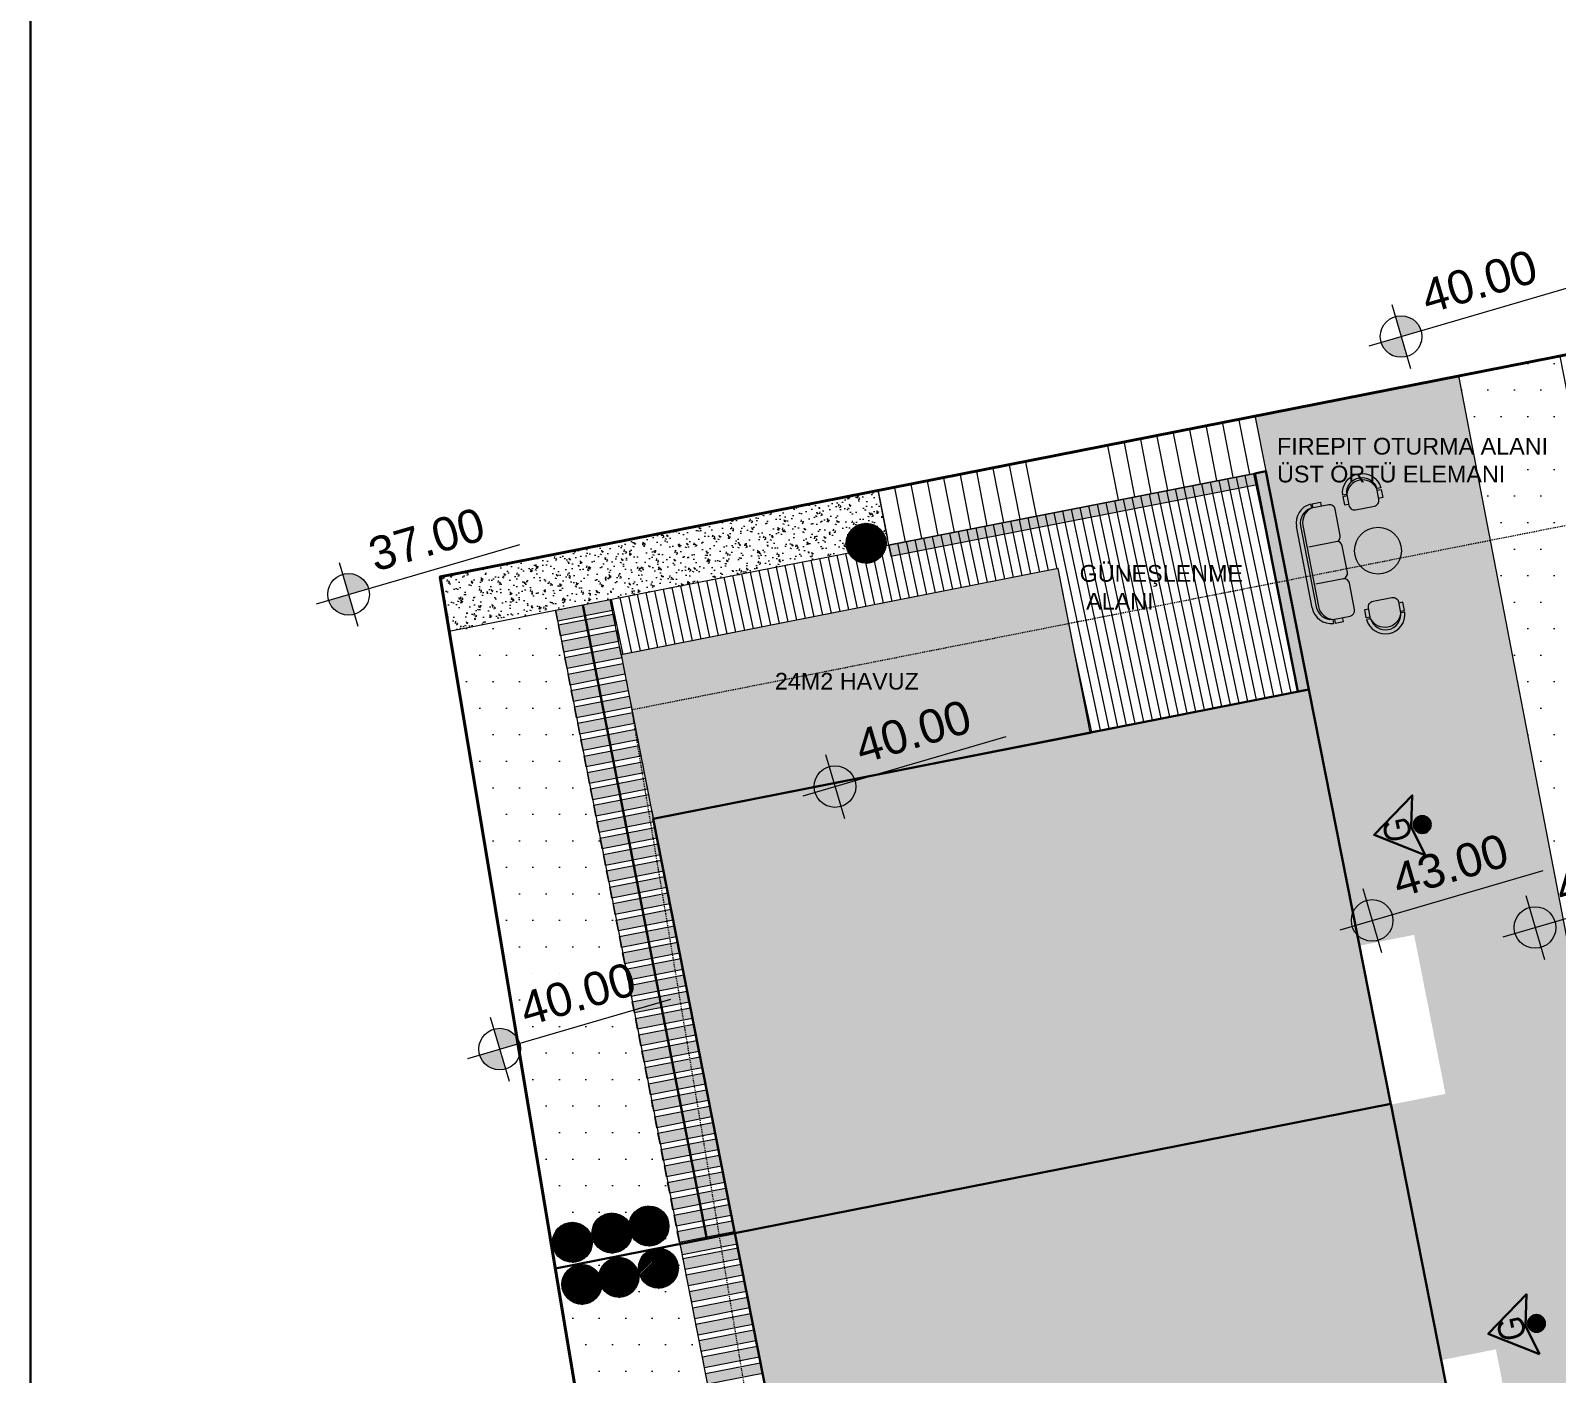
# Model space of a CAD drawing. Header units: millimetres. Extents: x 694231 to 734331, y 4486031 to 4541543.
# Drawn here: x 695975 to 698714, y 4497518 to 4499929 of the extents above; entities that cross this region are included whole.
import ezdxf
from ezdxf.enums import TextEntityAlignment as Align

# ---------------------------------------------------------------- set-up
doc = ezdxf.new("R2010")
doc.units = ezdxf.units.MM
doc.linetypes.add('AI-Linetype-22', pattern=[3.2004, 1.6002, -1.6002])
doc.linetypes.add('HIDDEN', pattern=[0.375, 0.25, -0.125])
for name, color, linetype, lineweight in [('_P10_İ_GirişBina', 250, 'Continuous', 15), ('_P2_D_4_Ç', 7, 'Continuous', 20), ('_P3_S_Duvar_Ç', 7, 'Continuous', 30), ('_P6_BT_Yesil_T', 87, 'Continuous', 5), ('A-merdiven betonarme', 41, 'HIDDEN', 9), ('BS_09_AĞAÇ', 3, 'Continuous', 0), ('DERE_TARAMA', 152, 'Continuous', 0), ('VAZİYET PLANI KOT SEMBOL BS(M)', 2, 'Continuous', 18), ('VAZİYET PLANI KOT YAZI BS(M)', 1, 'Continuous', 18)]:
    doc.layers.add(name, color=color, linetype=linetype, lineweight=lineweight)
doc.layers.add('_P2_D_4_T', color=7, linetype='Continuous', lineweight=20, true_color=0xf3e03b)
doc.layers.add('_P2_D_5_T', color=7, linetype='Continuous', lineweight=20, true_color=0x51565c)
doc.layers.add('TEFRIS', color=11, linetype='Continuous')
doc.styles.add('LYO_LJD', font='times.ttf')
doc.styles.add('on02.0mm-Arial', font='arial.ttf', dxfattribs={"height": 2})
doc.styles.get("Standard").update_dxf_attribs({"font": 'arial.ttf'})
pattern_1 = [(0, (337.395, -3231.294), (23.8125, 47.625), [0, -47.625])]

# ---------------------------------------------------------------- blocks, each defined once
blk = doc.blocks.new('G_BINA')
at = {"layer": '_P10_İ_GirişBina'}
h = blk.add_hatch(color=31, dxfattribs=at)
h.dxf.hatch_style = 1
h.paths.add_polyline_path([(-0.393, -0.098), (0, 0.488), (0.393, -0.098), (0, 0)])
h = blk.add_hatch(color=31, dxfattribs=at)
h.dxf.hatch_style = 1
edge = h.paths.add_edge_path()
edge.add_arc((0, -0.144), 0.109, 0, 360)
at = {"layer": '_P10_İ_GirişBina', "lineweight": 30}
blk.add_lwpolyline([(-0.393, -0.098), (0, 0.488), (0.393, -0.098), (0, 0)], close=True, dxfattribs=at)
blk.add_circle((0, -0.144), 0.109, dxfattribs=at)
at = {"layer": '_P10_İ_GirişBina', "insert": (0.003, 0.355), "char_height": 0.34, "width": 1.584, "attachment_point": 2, "style": 'LYO_LJD'}
blk.add_mtext('{\\fArial Narrow|b0|i0|c162|p34;G}', dxfattribs=at)
blk = doc.blocks.new('*U2')
at = {"layer": 'VAZİYET PLANI KOT SEMBOL BS(M)', "extrusion": (-3.94233e-09, -3.15733e-08, 1)}
h = blk.add_hatch(color=5, dxfattribs=at)
h.dxf.hatch_style = 1
h.paths.add_polyline_path([(0, 7.75), (0, 0), (7.75, 0, 0.414214)])
h.paths.add_polyline_path([(0, 0), (-7.75, 0, 0.414214), (0, -7.75)])
at = {"layer": 'VAZİYET PLANI KOT SEMBOL BS(M)', "color": 5, "extrusion": (-3.94233e-09, -3.15733e-08, 1)}
blk.add_line((12.41, 0, 0), (66.39, 0, 0), dxfattribs=at)
for points in [[(0, 12.4), (0, -12.4)], [(-12.4, 0), (12.4, 0)]]:
    blk.add_lwpolyline(points, dxfattribs=at)
blk.add_circle((0, 0), 7.75, dxfattribs=at)
at = {"layer": 'VAZİYET PLANI KOT YAZI BS(M)', "extrusion": (-3.94233e-09, -3.15733e-08, 1), "style": 'on02.0mm-Arial'}
for tag, p in [('BDK', (11.82, 1.55)), ('TZK', (11.82, -18.37))]:
    blk.add_attdef(tag, text='', height=12.5, dxfattribs=at).set_placement(p, align=Align.BOTTOM_LEFT)
blk = doc.blocks.new('QuercusRubra')
at = {"layer": 'BS_09_AĞAÇ', "ltscale": 0.1, "true_color": 0x64815a}
h = blk.add_hatch(dxfattribs=at)
h.set_pattern_fill('ANSI31', color=77, scale=0.030992, angle=322.6119)
h.set_pattern_definition([(7.611940797, (-1785412.38719, -1842232.42255), (-0.013034216255, 0.0975318525524), [])])
edge = h.paths.add_edge_path()
edge.add_arc((0, 0), 2, 322.6119, 682.6119)
at = {"layer": 'BS_09_AĞAÇ', "color": 116}
for points in [[(-0.7, 0.78, 0.05, 0, 0), (-1.04, 1.05, 0, 0, 0), (-1.09, 1.4, 0, 0, 0), (-1.21, 1.61, 0, 0, 0)], [(0.62, 0.91, 0.05, 0, 0), (1, 0.97, 0, 0, 0), (0.98, 1.11, 0, 0, 0), (1.44, 1.39, 0, 0, 0)], [(1.03, 0.31, 0.05, 0, 0), (1.65, 0.17, 0, 0, 0), (1.98, 0.37, 0, 0, 0)], [(0.26, -0.87, 0.0834, 0.05, 0), (-0.24, -1.37, 0.05, 0, 0), (-1.19, -1.22, 0, 0, 0), (-1.88, -0.76, 0, 0, 0)], [(-1.18, -0.34, 0.05, 0.05, 0), (-1.27, -0.68, 0.05, 0, 0), (-1.28, -0.93, 0, 0, 0), (-1.72, -1.03, 0, 0, 0)], [(-0.23, -1.37, 0.05, 0, 0), (-0.12, -1.74, 0, 0, 0), (-0.24, -1.96, 0, 0, 0)], [(0.35, -1.25, 0.05, 0, 0), (0.37, -1.98, 0, 0, 0)]]:
    blk.add_lwpolyline(points, format="xyseb", dxfattribs=at)
for points in [[(-1.08, 1.41), (-1.12, 1.65)], [(-0.67, 1.42), (-0.62, 1.92)], [(0.13, 1.79), (0.3, 1.94)], [(0.41, 1.4), (0.68, 1.89)], [(0.57, 1.69), (0.51, 1.94)], [(0.52, 1.61), (0.95, 1.76)], [(0.98, 1.12), (1.17, 1.65)], [(1.07, 1.4), (1.07, 1.71)], [(-1.49, 1.01), (-1.78, 0.91)], [(-1.5, 1.01), (-1.69, 1.06)], [(-1.43, 1.19), (-1.66, 1.11)], [(-1.05, 1.03), (-1.57, 1.25)], [(-1.22, 1.09), (-1.49, 1.01)], [(-1.32, 1.15), (-1.43, 1.41)], [(-1.37, 1.3), (-1.34, 1.51)], [(1.09, 1.4), (1.36, 1.48)], [(1.2, 1.22), (1.75, 1)], [(1.45, 1.11), (1.55, 1.28)], [(1.55, 0.55), (1.94, 0.49)], [(1.65, 0.17), (2, -0.14)], [(1.74, 0.52), (1.89, 0.7)], [(1.82, 0.24), (2, 0.15)], [(1.85, 0.02), (2.01, 0.08)], [(-1.81, -0.07), (-2, -0.17)], [(-1.56, -0.25), (-1.98, -0.34)], [(-1.57, -0.96), (-1.61, -0.62), (-1.96, -0.48)], [(-1.78, -0.56), (-1.91, -0.62)], [(-1.72, -0.87), (-1.8, -0.88)], [(-1.46, -1.05), (-1.67, -1.14)], [(-1.28, -0.93), (-1.44, -1.17), (-1.56, -1.22)], [(-1.23, -1.34), (-1.5, -1.35)], [(-1.18, -1.22), (-1.31, -1.52)], [(-1.28, -0.96), (-1.08, -1.4), (-1.11, -1.68)], [(-1.25, -1.42), (-1.18, -1.65)], [(-0.23, -1.37), (-0.5, -1.61), (-1.03, -1.72)], [(0.68, -1.34), (1.06, -1.72)], [(0.84, -1.5), (0.81, -1.85)], [(0.99, -1.38), (1.27, -1.58)], [(1.32, -1.29), (1.42, -1.4)], [(-0.78, -1.67), (-0.76, -1.84)], [(-0.48, -1.78), (-0.61, -1.89)], [(-0.5, -1.61), (-0.47, -1.96)], [(-0.17, -1.63), (-0.35, -1.95)], [(-0.24, -1.77), (-0.1, -1.98)], [(-0.1, -1.73), (0.07, -1.97)], [(0.36, -1.7), (0.23, -2)], [(0.37, -1.58), (0.61, -1.91)]]:
    blk.add_lwpolyline(points, dxfattribs=at)
at = {"layer": 'BS_09_AĞAÇ', "color": 36}
for points in [[(0, 0, 0.167, 0.0834, 0), (-0.67, 0.05, 0.0834, 0.05, 0), (-0.55, 0.47, 0.05, 0.0334, 0), (-0.7, 0.78, 0.0334, 0.0334, 0), (-0.67, 1.03, 0.05, 0, 0), (-0.67, 1.4, 0, 0, 0), (-0.93, 1.77, 0, 0, 0)], [(0, 0, 0.167, 0.0834, 0), (0.26, 0.29, 0.0834, 0.0834, 0), (0.35, 0.54, 0.0834, 0.05, 0), (0.61, 0.9, 0.05, 0, 0), (0.4, 1.4, 0, 0, 0), (0.13, 1.8, 0, 0, 0), (0.1, 1.96, 0, 0, 0)], [(-0.67, 0.05, 0.0834, 0.05, 0), (-1.18, -0.35, 0.05, 0, 0), (-1.41, -0.34, 0, 0, 0), (-1.75, -0.11, 0, 0, 0), (-1.98, 0.14, 0, 0, 0)], [(0, 0, 0.167, 0.0834, 0), (0.31, -0.48, 0.0834, 0.0834, 0), (0.26, -0.85, 0.0834, 0.05, 0), (0.36, -1.25, 0.05, 0, 0), (0.99, -1.39, 0, 0, 0), (1.65, -1.19, 0, 0, 0)], [(0.28, 0.29, 0.0834, 0.05, 0), (1.02, 0.32, 0.05, 0, 0), (1.55, 0.55, 0, 0, 0), (1.79, 0.81, 0, 0, 0)]]:
    blk.add_lwpolyline(points, format="xyseb", dxfattribs=at)
at = {"layer": 'BS_09_AĞAÇ'}
blk.add_circle((0, 0), 2, dxfattribs=at)
blk = doc.blocks.new('bina')
at = {"lineweight": 80, "true_color": 0x904637}
h = blk.add_hatch(color=17, dxfattribs=at)
h.dxf.hatch_style = 1
h.paths.add_polyline_path([(699880.7, 4501698.9), (699733.7, 4502444.4), (698556.4, 4502212.3), (698703.1, 4501468), (699880.5, 4501700.1)])
h.paths.add_polyline_path([(699824.4, 4501984.4), (699880.4, 4501700.2), (699880.4, 4501700.2)], flags=17)
at = {"color": 7, "lineweight": 30}
blk.add_lwpolyline([(699880.7, 4501698.9), (699733.7, 4502444.4), (698556.4, 4502212.3), (698703.1, 4501468), (699880.5, 4501700.1)], close=True, dxfattribs=at)
blk = doc.blocks.new('rerere')
at = {"layer": 'TEFRIS', "color": 251, "lineweight": 9}
for p, q in [((698046.4, 4502060.9), (698039.1, 4502059.5)), ((698107.6, 4502072.7), (698100.2, 4502071.2))]:
    blk.add_line(p, q, dxfattribs=at)
for points in [[(698045.9, 4502063.8), (698038.5, 4502062.4), (698035.7, 4502077.1), (698043, 4502078.6)], [(698099.7, 4502074.2), (698107.1, 4502075.6), (698104.2, 4502090.3), (698096.8, 4502088.9)]]:
    blk.add_lwpolyline(points, dxfattribs=at)
for points in [[(698046.4, 4502060.9), (698042.7, 4502080.5, -0.414214), (698050.6, 4502092.2), (698084.7, 4502098.8, -0.414214), (698096.5, 4502090.9), (698100.2, 4502071.2)], [(698100.2, 4502071.2, -0.755929), (698046.4, 4502060.9, -0.755929)]]:
    blk.add_lwpolyline(points, format="xyb", dxfattribs=at)
for radius, start, end in [(35, 194.9894, 6.7973), (27.5, 196.1092, 5.6774)]:
    blk.add_arc((698072.9, 4502068.5), radius, start, end, dxfattribs=at)
blk = doc.blocks.new('ard')
at = {"layer": 'TEFRIS', "color": 251, "lineweight": 9}
for p, q in [((697938.6, 4502266.7), (697940, 4502259.3)), ((697971, 4502265.3), (697940, 4502259.3)), ((697991.8, 4502210.3), (697982.7, 4502257.3)), ((697941.3, 4502080.5), (697913.2, 4502226.2)), ((697920.6, 4502227.7), (697948.7, 4502081.9)), ((697924.8, 4502228.5), (697952.9, 4502082.7)), ((697986.6, 4502199.5), (697935.1, 4502189.6)), ((698004.6, 4502144), (697995.4, 4502191.5)), ((697997.8, 4502132.6), (697948, 4502123)), ((698017.4, 4502077.4), (698008.3, 4502124.5)), ((697978.4, 4502059.7), (698009.4, 4502065.7)), ((697978.4, 4502059.7), (697979.8, 4502052.4)), ((698046.4, 4502060.9), (698039.1, 4502059.5)), ((698107.6, 4502072.7), (698100.2, 4502071.2))]:
    blk.add_line(p, q, dxfattribs=at)
for points in [[(697942.9, 4502259.8), (697941.5, 4502267.2), (697956.2, 4502270.1), (697957.7, 4502262.7)], [(698045.9, 4502063.8), (698038.5, 4502062.4), (698035.7, 4502077.1), (698043, 4502078.6)], [(698099.7, 4502074.2), (698107.1, 4502075.6), (698104.2, 4502090.3), (698096.8, 4502088.9)], [(697981.3, 4502060.3), (697982.8, 4502052.9), (697997.5, 4502055.8), (697996.1, 4502063.1)]]:
    blk.add_lwpolyline(points, dxfattribs=at)
for points in [[(698046.4, 4502060.9), (698042.7, 4502080.5, -0.414214), (698050.6, 4502092.2), (698084.7, 4502098.8, -0.414214), (698096.5, 4502090.9), (698100.2, 4502071.2)], [(698100.2, 4502071.2, -0.755929), (698046.4, 4502060.9, -0.755929)]]:
    blk.add_lwpolyline(points, format="xyb", dxfattribs=at)
blk.add_circle((698059.6, 4502183), 42, dxfattribs=at)
for centre, radius, start, end in [((697947.6, 4502232.9), 35, 104.9894, 190.8933), ((697947.6, 4502232.9), 27.5, 106.1092, 190.8933), ((697952.8, 4502233.9), 28.5, 116.72, 190.8933), ((697972.9, 4502255.4), 10, 10.8933, 100.8933), ((697982, 4502208.4), 10, 297.4168, 10.8933), ((697985.6, 4502189.6), 10, 10.8933, 84.3699), ((697994.7, 4502142.1), 10, 287.6873, 10.8933), ((697998.5, 4502122.6), 10, 10.8933, 94.0994), ((697975.7, 4502087.1), 35, 190.8933, 276.7973), ((697975.7, 4502087.1), 27.5, 190.8933, 275.6774), ((697980.8, 4502088.1), 28.5, 190.8933, 265.0667), ((698007.5, 4502075.5), 10, 280.8933, 10.8933), ((698072.9, 4502068.5), 35, 194.9894, 6.7973), ((698072.9, 4502068.5), 27.5, 196.1092, 5.6774)]:
    blk.add_arc(centre, radius, start, end, dxfattribs=at)
at = {"layer": '_P3_S_Duvar_Ç', "color": 240, "lineweight": 30, "true_color": 0xed1f24, "xscale": -1, "rotation": 201.7866823245754}
blk.add_blockref('rerere', (-1621131.9, 8423691), dxfattribs=at)

msp = doc.modelspace()

# ---------------------------------------------------------------- hatches: boundary and pattern name
at = {"layer": '_P2_D_4_T', "lineweight": 40, "true_color": 0x5d6970}
h = msp.add_hatch(color=251, dxfattribs=at)
h.dxf.hatch_style = 1
h.paths.add_polyline_path([(697015.8, 4498907.4), (697019.6, 4498887.7), (696921.5, 4498868.5), (696917.6, 4498888.2)])
h = msp.add_hatch(color=251, dxfattribs=at)
h.dxf.hatch_style = 1
h.paths.add_polyline_path([(697020.9, 4498881), (697024.8, 4498861.4), (696926.6, 4498842.2), (696922.8, 4498861.8)])
h = msp.add_hatch(color=251, dxfattribs=at)
h.dxf.hatch_style = 1
h.paths.add_polyline_path([(697026.7, 4498851.6), (697030.5, 4498832), (696932.4, 4498812.8), (696928.6, 4498832.4)])
h = msp.add_hatch(color=251, dxfattribs=at)
h.dxf.hatch_style = 1
h.paths.add_polyline_path([(697032.5, 4498822.2), (697036.3, 4498802.5), (696938.2, 4498783.3), (696934.3, 4498803)])
h = msp.add_hatch(color=251, dxfattribs=at)
h.dxf.hatch_style = 1
h.paths.add_polyline_path([(697038.2, 4498792.7), (697042.1, 4498773.1), (696943.9, 4498753.9), (696940.1, 4498773.5)])
h = msp.add_hatch(color=251, dxfattribs=at)
h.dxf.hatch_style = 1
h.paths.add_polyline_path([(697044, 4498763.3), (697047.8, 4498743.6), (696949.7, 4498724.4), (696945.8, 4498744.1)])
h = msp.add_hatch(color=251, dxfattribs=at)
h.dxf.hatch_style = 1
h.paths.add_polyline_path([(697049.7, 4498733.8), (697053.6, 4498714.2), (696955.4, 4498695), (696951.6, 4498714.6)])
h = msp.add_hatch(color=251, dxfattribs=at)
h.dxf.hatch_style = 1
h.paths.add_polyline_path([(697055.5, 4498704.4), (697059.3, 4498684.8), (696961.2, 4498665.6), (696957.4, 4498685.2)])
h = msp.add_hatch(color=251, dxfattribs=at)
h.dxf.hatch_style = 1
h.paths.add_polyline_path([(697061.3, 4498674.9), (697065.1, 4498655.3), (696967, 4498636.1), (696963.1, 4498655.7)])
h = msp.add_hatch(color=251, dxfattribs=at)
h.dxf.hatch_style = 1
h.paths.add_polyline_path([(697067, 4498645.5), (697070.9, 4498625.9), (696972.7, 4498606.7), (696968.9, 4498626.3)])
h = msp.add_hatch(color=251, dxfattribs=at)
h.dxf.hatch_style = 1
h.paths.add_polyline_path([(697072.8, 4498616.1), (697076.6, 4498596.4), (696978.5, 4498577.2), (696974.6, 4498596.9)])
h = msp.add_hatch(color=251, dxfattribs=at)
h.dxf.hatch_style = 1
h.paths.add_polyline_path([(697078.5, 4498586.6), (697082.4, 4498567), (696984.2, 4498547.8), (696980.4, 4498567.4)])
h = msp.add_hatch(color=251, dxfattribs=at)
h.dxf.hatch_style = 1
h.paths.add_polyline_path([(697084.3, 4498557.2), (697088.1, 4498537.6), (696990, 4498518.3), (696986.2, 4498538)])
h = msp.add_hatch(color=251, dxfattribs=at)
h.dxf.hatch_style = 1
h.paths.add_polyline_path([(697090.1, 4498527.7), (697093.9, 4498508.1), (696995.8, 4498488.9), (696991.9, 4498508.5)])
h = msp.add_hatch(color=251, dxfattribs=at)
h.dxf.hatch_style = 1
h.paths.add_polyline_path([(697095.8, 4498498.3), (697099.7, 4498478.7), (697001.5, 4498459.5), (696997.7, 4498479.1)])
h = msp.add_hatch(color=251, dxfattribs=at)
h.dxf.hatch_style = 1
h.paths.add_polyline_path([(697101.6, 4498468.9), (697105.4, 4498449.2), (697007.3, 4498430), (697003.4, 4498449.7)])
h = msp.add_hatch(color=251, dxfattribs=at)
h.dxf.hatch_style = 1
h.paths.add_polyline_path([(697107.3, 4498439.4), (697111.2, 4498419.8), (697013.1, 4498400.6), (697009.2, 4498420.2)])
h = msp.add_hatch(color=251, dxfattribs=at)
h.dxf.hatch_style = 1
h.paths.add_polyline_path([(697113.1, 4498410), (697117, 4498390.3), (697018.8, 4498371.1), (697015, 4498390.8)])
h = msp.add_hatch(color=251, dxfattribs=at)
h.dxf.hatch_style = 1
h.paths.add_polyline_path([(697118.9, 4498380.5), (697122.7, 4498360.9), (697024.6, 4498341.7), (697020.7, 4498361.3)])
h = msp.add_hatch(color=251, dxfattribs=at)
h.dxf.hatch_style = 1
h.paths.add_polyline_path([(697124.6, 4498351.1), (697128.5, 4498331.5), (697030.3, 4498312.3), (697026.5, 4498331.9)])
h = msp.add_hatch(color=251, dxfattribs=at)
h.dxf.hatch_style = 1
h.paths.add_polyline_path([(697130.4, 4498321.6), (697134.2, 4498302), (697036.1, 4498282.8), (697032.3, 4498302.4)])
h = msp.add_hatch(color=251, dxfattribs=at)
h.dxf.hatch_style = 1
h.paths.add_polyline_path([(697136.2, 4498292.2), (697140, 4498272.6), (697041.9, 4498253.4), (697038, 4498273)])
h = msp.add_hatch(color=251, dxfattribs=at)
h.dxf.hatch_style = 1
h.paths.add_polyline_path([(697141.9, 4498262.8), (697145.8, 4498243.1), (697047.6, 4498223.9), (697043.8, 4498243.6)])
h = msp.add_hatch(color=251, dxfattribs=at)
h.dxf.hatch_style = 1
h.paths.add_polyline_path([(697147.7, 4498233.3), (697151.5, 4498213.7), (697053.4, 4498194.5), (697049.5, 4498214.1)])
h = msp.add_hatch(color=251, dxfattribs=at)
h.dxf.hatch_style = 1
h.paths.add_polyline_path([(697153.4, 4498203.9), (697157.3, 4498184.3), (697059.1, 4498165), (697055.3, 4498184.7)])
h = msp.add_hatch(color=251, dxfattribs=at)
h.dxf.hatch_style = 1
h.paths.add_polyline_path([(697159.2, 4498174.4), (697163, 4498154.8), (697064.9, 4498135.6), (697061.1, 4498155.2)])
h = msp.add_hatch(color=251, dxfattribs=at)
h.dxf.hatch_style = 1
h.paths.add_polyline_path([(697165, 4498145), (697168.8, 4498125.4), (697070.7, 4498106.2), (697066.8, 4498125.8)])
h = msp.add_hatch(color=251, dxfattribs=at)
h.dxf.hatch_style = 1
h.paths.add_polyline_path([(697170.7, 4498115.6), (697174.6, 4498095.9), (697076.4, 4498076.7), (697072.6, 4498096.4)])
h = msp.add_hatch(color=251, dxfattribs=at)
h.dxf.hatch_style = 1
h.paths.add_polyline_path([(697176.5, 4498086.1), (697180.3, 4498066.5), (697082.2, 4498047.3), (697078.3, 4498066.9)])
h = msp.add_hatch(color=251, dxfattribs=at)
h.dxf.hatch_style = 1
h.paths.add_polyline_path([(697182.2, 4498056.7), (697186.1, 4498037), (697087.9, 4498017.8), (697084.1, 4498037.5)])
h = msp.add_hatch(color=251, dxfattribs=at)
h.dxf.hatch_style = 1
h.paths.add_polyline_path([(697188, 4498027.2), (697191.8, 4498007.6), (697093.7, 4497988.4), (697089.9, 4498008)])
h = msp.add_hatch(color=251, dxfattribs=at)
h.dxf.hatch_style = 1
h.paths.add_polyline_path([(697193.8, 4497997.8), (697197.6, 4497978.2), (697099.5, 4497959), (697095.6, 4497978.6)])
h = msp.add_hatch(color=251, dxfattribs=at)
h.dxf.hatch_style = 1
h.paths.add_polyline_path([(697199.5, 4497968.3), (697203.4, 4497948.7), (697105.2, 4497929.5), (697101.4, 4497949.1)])
h = msp.add_hatch(color=251, dxfattribs=at)
h.dxf.hatch_style = 1
h.paths.add_polyline_path([(697205.3, 4497938.9), (697209.1, 4497919.3), (697111, 4497900.1), (697107.2, 4497919.7)])
h = msp.add_hatch(color=251, dxfattribs=at)
h.dxf.hatch_style = 1
h.paths.add_polyline_path([(697211.1, 4497909.5), (697214.9, 4497889.8), (697116.8, 4497870.6), (697112.9, 4497890.3)])
h = msp.add_hatch(color=251, dxfattribs=at)
h.dxf.hatch_style = 1
h.paths.add_polyline_path([(697216.8, 4497880), (697220.7, 4497860.4), (697122.5, 4497841.2), (697118.7, 4497860.8)])
h = msp.add_hatch(color=251, dxfattribs=at)
h.dxf.hatch_style = 1
h.paths.add_polyline_path([(697222.6, 4497850.6), (697226.4, 4497831), (697128.3, 4497811.7), (697124.4, 4497831.4)])
h = msp.add_hatch(color=251, dxfattribs=at)
h.dxf.hatch_style = 1
h.paths.add_polyline_path([(697228.3, 4497821.1), (697232.2, 4497801.5), (697134, 4497782.3), (697130.2, 4497801.9)])
h = msp.add_hatch(color=251, dxfattribs=at)
h.dxf.hatch_style = 1
h.paths.add_polyline_path([(697234.1, 4497791.7), (697237.9, 4497772.1), (697139.8, 4497752.9), (697136, 4497772.5)])
h = msp.add_hatch(color=251, dxfattribs=at)
h.dxf.hatch_style = 1
h.paths.add_polyline_path([(697239.5, 4497769.4), (697243.4, 4497749.8), (697145.2, 4497730.6), (697141.4, 4497750.2)])
h = msp.add_hatch(color=251, dxfattribs=at)
h.dxf.hatch_style = 1
h.paths.add_polyline_path([(697244.7, 4497743.1), (697248.5, 4497723.5), (697150.4, 4497704.3), (697146.6, 4497723.9)])
h = msp.add_hatch(color=251, dxfattribs=at)
h.dxf.hatch_style = 1
h.paths.add_polyline_path([(697250.5, 4497713.7), (697254.3, 4497694), (697156.2, 4497674.8), (697152.3, 4497694.5)])
h = msp.add_hatch(color=251, dxfattribs=at)
h.dxf.hatch_style = 1
h.paths.add_polyline_path([(697256.2, 4497684.2), (697260.1, 4497664.6), (697161.9, 4497645.4), (697158.1, 4497665)])
h = msp.add_hatch(color=251, dxfattribs=at)
h.dxf.hatch_style = 1
h.paths.add_polyline_path([(697262, 4497654.8), (697265.8, 4497635.2), (697167.7, 4497616), (697163.8, 4497635.6)])
h = msp.add_hatch(color=251, dxfattribs=at)
h.dxf.hatch_style = 1
h.paths.add_polyline_path([(697267.7, 4497625.3), (697271.6, 4497605.7), (697173.4, 4497586.5), (697169.6, 4497606.1)])
h = msp.add_hatch(color=251, dxfattribs=at)
h.dxf.hatch_style = 1
h.paths.add_polyline_path([(697273.5, 4497595.9), (697277.3, 4497576.3), (697179.2, 4497557.1), (697175.4, 4497576.7)])
h = msp.add_hatch(color=251, dxfattribs=at)
h.dxf.hatch_style = 1
h.paths.add_polyline_path([(697279.3, 4497566.5), (697283.1, 4497546.8), (697185, 4497527.6), (697181.1, 4497547.3)])
h = msp.add_hatch(color=251, dxfattribs=at)
h.dxf.hatch_style = 1
h.paths.add_polyline_path([(697285, 4497537), (697288.9, 4497517.4), (697190.7, 4497498.2), (697186.9, 4497517.8)])
at = {"layer": '_P2_D_5_T', "lineweight": 0, "true_color": 0x89693e}
h = msp.add_hatch(dxfattribs=at)
h.set_pattern_fill('ANSI31', color=47, scale=5, angle=57)
h.set_pattern_definition([(102, (337.395, -3231.294), (-15.52809316, -3.30059809), [])])
h.paths.add_polyline_path([(697015.8, 4498907.4), (698173, 4499133.8), (698250.3, 4498742), (697877.6, 4498669), (697820.1, 4498962.9), (697035.2, 4498808.1)])
at = {"layer": '_P3_S_Duvar_Ç', "lineweight": 30, "true_color": 0xb49383}
h = msp.add_hatch(color=33, dxfattribs=at)
h.dxf.hatch_style = 1
edge = h.paths.add_edge_path()
edge.add_line((698644.6, 4496846.6), (699097.5, 4496933.8))
edge.add_arc((699078.6, 4497032), 100, 191.2456, 280.8933, ccw=False)
edge.add_line((698980.5, 4497012.5), (698538.6, 4499308.8))
edge.add_line((698538.6, 4499308.8), (698173.3, 4499236.8))
edge.add_line((698173.3, 4499236.8), (698360.8, 4498285.9))
edge.add_line((698360.8, 4498285.9), (698458.9, 4498305.2))
edge.add_line((698458.9, 4498305.2), (698515.2, 4498019.7))
edge.add_line((698515.2, 4498019.7), (698417.1, 4498000.4))
edge.add_line((698417.1, 4498000.4), (698507.6, 4497541.6))
edge.add_line((698507.6, 4497541.6), (698605.7, 4497560.9))
edge.add_line((698605.7, 4497560.9), (698661.7, 4497276.7))
edge.add_line((698661.7, 4497276.7), (698563.8, 4497256.7))
edge.add_line((698563.8, 4497256.7), (698644.6, 4496846.6))
at = {"layer": '_P3_S_Duvar_Ç', "lineweight": 30}
h = msp.add_hatch(color=8, dxfattribs=at)
h.dxf.hatch_style = 1
h.paths.add_polyline_path([(698173, 4499133.8), (697515.5, 4499005.2), (697519.4, 4498985.4), (698176.9, 4499114)])
h = msp.add_hatch(color=8, dxfattribs=at)
h.dxf.hatch_style = 1
h.paths.add_polyline_path([(698270.1, 4498745.9), (698192.8, 4499137.7), (698173, 4499133.8), (698250.3, 4498742), (698270.1, 4498745.9)])
at = {"layer": '_P3_S_Duvar_Ç', "lineweight": 5}
h = msp.add_hatch(dxfattribs=at)
h.set_pattern_fill('AR-CONC', color=8, scale=0.2, angle=57)
h.set_pattern_definition([(107, (337.395, -3231.294), (22.51850485, 28.82237433), [3.81, -41.91]), (52, (337.395, -3231.294), (-35.8857392, 14.8998791), [3.048, -33.52811683]), (157.4514447, (339.27, -3228.893), (-13.3672331, 43.7222525), [3.23800176, -35.61804892]), (103.1842, (328.874, -3225.76), (36.57997806, 40.88962405), [5.715, -62.865]), (153.6355576, (331.92, -3222.353), (-15.64189, 66.77235714), [4.8570046, -53.4271216]), (48.1841512, (328.874, -3225.76), (-15.64189, 66.77235714), [4.5719934, -50.2919464]), (78, (333.77, -3222.884), (33.66838552, 14.29138176), [3.81, -41.91]), (23, (333.77, -3222.884), (-24.1626458, 30.42949967), [3.048, -33.528]), (128.451445, (336.577, -3221.693), (9.5057395, 44.72088147), [3.23800176, -35.61798752]), (94.5, (337.395, -3231.294), (-13.846329716, 9.728459084), [0, -33.1216, 0, -34.036, 0, -33.655]), (64.5, (337.395, -3231.294), (-9.525180614, 22.12038718), [0, -19.4056, 0, -32.3596, 0, -12.827]), (24.5, (331.225, -3240.795), (15.730491977, 22.11914877), [0, -12.7, 0, -39.624, 0, -52.578]), (14.5, (328.459, -3245.056), (11.87049695, 27.61596884), [0, -16.51, 0, -26.3144, 0, -37.338])])
edge = h.paths.add_edge_path()
edge.add_line((697357.5, 4498974.3), (696726.8, 4498850.8))
edge.add_line((696726.8, 4498850.8), (696710.6, 4498948.3))
edge.add_line((696710.6, 4498948.3), (697496.3, 4499103.3))
edge.add_line((697496.3, 4499103.3), (697515.5, 4499005.2))
edge.add_line((697515.5, 4499005.2), (697015.8, 4498907.4))
at = {"layer": '_P6_BT_Yesil_T'}
h = msp.add_hatch(dxfattribs=at)
h.set_pattern_fill('DOTS', color=256, scale=30)
h.set_pattern_definition(pattern_1)
h.paths.add_polyline_path([(698721.4, 4499344.3), (698538.6, 4499308.8), (698980.4, 4497013.1, 0.414214), (699097.5, 4496933.8), (699190.2, 4496951.6)])
h = msp.add_hatch(dxfattribs=at)
h.set_pattern_fill('DOTS', color=256, scale=30)
h.set_pattern_definition(pattern_1)
h.paths.add_polyline_path([(696726.8, 4498850.8), (696917.6, 4498888.2), (697362.5, 4496620.2), (697106.3, 4496571)])
at = {"layer": 'DERE_TARAMA'}
h = msp.add_hatch(color=133, dxfattribs=at)
h.dxf.hatch_style = 1
h.paths.add_polyline_path([(697035.2, 4498808.1), (697092.8, 4498513.7), (697877.9, 4498667.3), (697820.1, 4498962.9), (697034.7, 4498808.1)])

# ---------------------------------------------------------------- linework, layer by layer
at = {"color": 1, "lineweight": 40}
msp.add_lwpolyline([(700998.3, 4496708.9), (700501.1, 4499695.7), (696710.6, 4498948.3), (697204.9, 4495978.9)], close=True, dxfattribs=at)
at = {"color": 1, "lineweight": 30}
msp.add_lwpolyline([(697920.1, 4499186.8), (696710.6, 4498948.3), (697204.9, 4495978.9), (698995.3, 4496323.5)], dxfattribs=at)
at = {"layer": '_P2_D_4_Ç'}
for points in [[(697015.8, 4498907.4), (697019.6, 4498887.7), (696921.5, 4498868.5), (696917.6, 4498888.2), (697015.8, 4498907.4)], [(697020.9, 4498881), (697024.8, 4498861.4), (696926.6, 4498842.2), (696922.8, 4498861.8), (697020.9, 4498881)], [(697026.7, 4498851.6), (697030.5, 4498832), (696932.4, 4498812.8), (696928.6, 4498832.4), (697026.7, 4498851.6)], [(697032.5, 4498822.2), (697036.3, 4498802.5), (696938.2, 4498783.3), (696934.3, 4498803), (697032.5, 4498822.2)], [(697038.2, 4498792.7), (697042.1, 4498773.1), (696943.9, 4498753.9), (696940.1, 4498773.5), (697038.2, 4498792.7)], [(697044, 4498763.3), (697047.8, 4498743.6), (696949.7, 4498724.4), (696945.8, 4498744.1), (697044, 4498763.3)], [(697049.7, 4498733.8), (697053.6, 4498714.2), (696955.4, 4498695), (696951.6, 4498714.6), (697049.7, 4498733.8)], [(697055.5, 4498704.4), (697059.3, 4498684.8), (696961.2, 4498665.6), (696957.4, 4498685.2), (697055.5, 4498704.4)], [(697061.3, 4498674.9), (697065.1, 4498655.3), (696967, 4498636.1), (696963.1, 4498655.7), (697061.3, 4498674.9)], [(697067, 4498645.5), (697070.9, 4498625.9), (696972.7, 4498606.7), (696968.9, 4498626.3), (697067, 4498645.5)], [(697072.8, 4498616.1), (697076.6, 4498596.4), (696978.5, 4498577.2), (696974.6, 4498596.9), (697072.8, 4498616.1)], [(697078.5, 4498586.6), (697082.4, 4498567), (696984.2, 4498547.8), (696980.4, 4498567.4), (697078.5, 4498586.6)], [(697084.3, 4498557.2), (697088.1, 4498537.6), (696990, 4498518.3), (696986.2, 4498538), (697084.3, 4498557.2)], [(697090.1, 4498527.7), (697093.9, 4498508.1), (696995.8, 4498488.9), (696991.9, 4498508.5), (697090.1, 4498527.7)], [(697095.8, 4498498.3), (697099.7, 4498478.7), (697001.5, 4498459.5), (696997.7, 4498479.1), (697095.8, 4498498.3)], [(697101.6, 4498468.9), (697105.4, 4498449.2), (697007.3, 4498430), (697003.4, 4498449.7), (697101.6, 4498468.9)], [(697107.3, 4498439.4), (697111.2, 4498419.8), (697013.1, 4498400.6), (697009.2, 4498420.2), (697107.3, 4498439.4)], [(697113.1, 4498410), (697117, 4498390.3), (697018.8, 4498371.1), (697015, 4498390.8), (697113.1, 4498410)], [(697118.9, 4498380.5), (697122.7, 4498360.9), (697024.6, 4498341.7), (697020.7, 4498361.3), (697118.9, 4498380.5)], [(697124.6, 4498351.1), (697128.5, 4498331.5), (697030.3, 4498312.3), (697026.5, 4498331.9), (697124.6, 4498351.1)], [(697130.4, 4498321.6), (697134.2, 4498302), (697036.1, 4498282.8), (697032.3, 4498302.4), (697130.4, 4498321.6)], [(697136.2, 4498292.2), (697140, 4498272.6), (697041.9, 4498253.4), (697038, 4498273), (697136.2, 4498292.2)], [(697141.9, 4498262.8), (697145.8, 4498243.1), (697047.6, 4498223.9), (697043.8, 4498243.6), (697141.9, 4498262.8)], [(697147.7, 4498233.3), (697151.5, 4498213.7), (697053.4, 4498194.5), (697049.5, 4498214.1), (697147.7, 4498233.3)], [(697153.4, 4498203.9), (697157.3, 4498184.3), (697059.1, 4498165), (697055.3, 4498184.7), (697153.4, 4498203.9)], [(697159.2, 4498174.4), (697163, 4498154.8), (697064.9, 4498135.6), (697061.1, 4498155.2), (697159.2, 4498174.4)], [(697165, 4498145), (697168.8, 4498125.4), (697070.7, 4498106.2), (697066.8, 4498125.8), (697165, 4498145)], [(697170.7, 4498115.6), (697174.6, 4498095.9), (697076.4, 4498076.7), (697072.6, 4498096.4), (697170.7, 4498115.6)], [(697176.5, 4498086.1), (697180.3, 4498066.5), (697082.2, 4498047.3), (697078.3, 4498066.9), (697176.5, 4498086.1)], [(697182.2, 4498056.7), (697186.1, 4498037), (697087.9, 4498017.8), (697084.1, 4498037.5), (697182.2, 4498056.7)], [(697188, 4498027.2), (697191.8, 4498007.6), (697093.7, 4497988.4), (697089.9, 4498008), (697188, 4498027.2)], [(697193.8, 4497997.8), (697197.6, 4497978.2), (697099.5, 4497959), (697095.6, 4497978.6), (697193.8, 4497997.8)], [(697199.5, 4497968.3), (697203.4, 4497948.7), (697105.2, 4497929.5), (697101.4, 4497949.1), (697199.5, 4497968.3)], [(697205.3, 4497938.9), (697209.1, 4497919.3), (697111, 4497900.1), (697107.2, 4497919.7), (697205.3, 4497938.9)], [(697211.1, 4497909.5), (697214.9, 4497889.8), (697116.8, 4497870.6), (697112.9, 4497890.3), (697211.1, 4497909.5)], [(697216.8, 4497880), (697220.7, 4497860.4), (697122.5, 4497841.2), (697118.7, 4497860.8), (697216.8, 4497880)], [(697222.6, 4497850.6), (697226.4, 4497831), (697128.3, 4497811.7), (697124.4, 4497831.4), (697222.6, 4497850.6)], [(697228.3, 4497821.1), (697232.2, 4497801.5), (697134, 4497782.3), (697130.2, 4497801.9), (697228.3, 4497821.1)], [(697234.1, 4497791.7), (697237.9, 4497772.1), (697139.8, 4497752.9), (697136, 4497772.5), (697234.1, 4497791.7)], [(697239.5, 4497769.4), (697243.4, 4497749.8), (697145.2, 4497730.6), (697141.4, 4497750.2), (697239.5, 4497769.4)], [(697244.7, 4497743.1), (697248.5, 4497723.5), (697150.4, 4497704.3), (697146.6, 4497723.9), (697244.7, 4497743.1)], [(697250.5, 4497713.7), (697254.3, 4497694), (697156.2, 4497674.8), (697152.3, 4497694.5), (697250.5, 4497713.7)], [(697256.2, 4497684.2), (697260.1, 4497664.6), (697161.9, 4497645.4), (697158.1, 4497665), (697256.2, 4497684.2)], [(697262, 4497654.8), (697265.8, 4497635.2), (697167.7, 4497616), (697163.8, 4497635.6), (697262, 4497654.8)], [(697267.7, 4497625.3), (697271.6, 4497605.7), (697173.4, 4497586.5), (697169.6, 4497606.1), (697267.7, 4497625.3)], [(697273.5, 4497595.9), (697277.3, 4497576.3), (697179.2, 4497557.1), (697175.4, 4497576.7), (697273.5, 4497595.9)], [(697279.3, 4497566.5), (697283.1, 4497546.8), (697185, 4497527.6), (697181.1, 4497547.3), (697279.3, 4497566.5)], [(697285, 4497537), (697288.9, 4497517.4), (697190.7, 4497498.2), (697186.9, 4497517.8), (697285, 4497537)]]:
    msp.add_lwpolyline(points, close=True, dxfattribs=at)
at = {"layer": '_P2_D_5_T', "color": 47, "lineweight": 0}
msp.add_lwpolyline([(697015.8, 4498907.4), (698173, 4499133.8), (698250.3, 4498742), (697877.6, 4498669), (697820.1, 4498962.9), (697035.2, 4498808.1)], close=True, dxfattribs=at)
at = {"layer": '_P3_S_Duvar_Ç', "color": 240, "lineweight": 30, "true_color": 0xed1f24}
msp.add_lwpolyline([(695974.9, 4503452.4), (701978.5, 4503452.4), (701978.5, 4495574.7), (695974.9, 4495574.7)], close=True, dxfattribs=at)
at = {"layer": '_P3_S_Duvar_Ç', "color": 7, "lineweight": 13}
for points in [[(698144.2, 4499229.2), (698163.1, 4499132.8)], [(698173.6, 4499235.1), (698192.5, 4499138.6)], [(698026.4, 4499206.2), (698045.3, 4499109.6)], [(698055.9, 4499212), (698074.8, 4499115.4)], [(698085.3, 4499217.7), (698104.2, 4499121.2)], [(698114.8, 4499223.5), (698133.6, 4499127)], [(697908.7, 4499183.1), (697927.6, 4499086.4)], [(697938.1, 4499188.9), (697957, 4499092.2)], [(697967.6, 4499194.7), (697986.5, 4499098)], [(697997, 4499200.4), (698015.9, 4499103.8)], [(697732, 4499148.6), (697751, 4499051.6)], [(697761.5, 4499154.3), (697780.4, 4499057.4)], [(697761.5, 4499154.3), (697780.4, 4499057.4)], [(697515.5, 4499005.2), (698192.7, 4499137.7)], [(697584.8, 4499119.8), (697603.8, 4499022.5)], [(697614.3, 4499125.5), (697633.3, 4499028.3)], [(697643.7, 4499131.3), (697662.7, 4499034.1)], [(697673.1, 4499137.1), (697692.1, 4499039.9)], [(697702.6, 4499142.8), (697721.6, 4499045.8)], [(697496.3, 4499103.3), (697515.5, 4499005.2)], [(697496.6, 4499102.1), (697513.3, 4499016.7)], [(697525.9, 4499108.2), (697545, 4499010.9)], [(697555.4, 4499114), (697574.4, 4499016.7)], [(697949.3, 4499037.8), (697949.3, 4499037.8)]]:
    msp.add_lwpolyline(points, dxfattribs=at)
msp.add_lwpolyline([(698173, 4499133.8), (697515.5, 4499005.2), (697519.4, 4498985.4), (698176.9, 4499114)], close=True, dxfattribs=at)
at = {"layer": '_P3_S_Duvar_Ç', "lineweight": 30}
msp.add_lwpolyline([(698270.1, 4498745.9), (698192.8, 4499137.7), (698173, 4499133.8), (698250.3, 4498742), (698270.1, 4498745.9)], close=True, dxfattribs=at)
at = {"layer": '_P3_S_Duvar_Ç', "color": 240, "lineweight": 30, "true_color": 0xed1f24}
for points in [[(696966.7, 4498897.8), (697189.4, 4497759.6)], [(697092.8, 4498513.7), (697877.7, 4498668.5)]]:
    msp.add_lwpolyline(points, dxfattribs=at)
at = {"layer": '_P3_S_Duvar_Ç', "lineweight": 30}
msp.add_lwpolyline([(697239.5, 4497769.6), (696917.4, 4497706)], dxfattribs=at)
at = {"layer": '_P6_BT_Yesil_T'}
msp.add_lwpolyline([(698721.4, 4499344.3), (698538.6, 4499308.8), (698980.4, 4497013.1, 0.414214), (699097.5, 4496933.8), (699190.2, 4496951.6), (698721.4, 4499344.3)], format="xyb", close=True, dxfattribs=at)
msp.add_lwpolyline([(696726.8, 4498850.8), (696917.6, 4498888.2), (697366.3, 4496600.6), (697110.1, 4496548.7), (697109.8, 4496550.3)], close=True, dxfattribs=at)
at = {"layer": 'A-merdiven betonarme', "color": 4, "linetype": 'AI-Linetype-22'}
msp.add_lwpolyline([(697054.5, 4498709.7), (700255.9, 4499341.6), (700620.2, 4497153.1), (697418.7, 4496521.6), (697054.5, 4498709.7)], dxfattribs=at)
at = {"layer": 'DERE_TARAMA', "color": 133}
msp.add_lwpolyline([(697035.2, 4498808.1), (697092.8, 4498513.7), (697877.9, 4498667.3), (697820.1, 4498962.9), (697034.7, 4498808.1)], close=True, dxfattribs=at)

# ---------------------------------------------------------------- block references
at = {"layer": '_P10_İ_GirişBina', "xscale": 139.9999999410171, "yscale": 139.9999999410171, "zscale": 139.9999999410171, "rotation": 102.2110293724766}
for p in [(698453.9, 4498499.1), (698658.9, 4497603.2)]:
    msp.add_blockref('G_BINA', p, dxfattribs=at)
at = {"layer": '_P3_S_Duvar_Ç', "color": 240, "lineweight": 30, "true_color": 0xed1f24}
for name, p in [('ard', (334.5, -3187.9)), ('bina', (-1463.6, -3698.5)), ('bina', (-1316.8, -4442.8))]:
    msp.add_blockref(name, p, dxfattribs=at)
at = {"layer": 'BS_09_AĞAÇ', "xscale": 17.92589165543927, "yscale": 17.92589165543927, "zscale": 17.92589165543927, "rotation": 37.3880592029556}
for p in [(697475.1, 4499008.4), (697085.3, 4497782.4), (697018.8, 4497769.7), (696947.8, 4497753.2), (697102.2, 4497706.8), (696964.7, 4497677.6), (697031.2, 4497690.3)]:
    msp.add_blockref('QuercusRubra', p, dxfattribs=at)
at = {"layer": 'VAZİYET PLANI KOT SEMBOL BS(M)', "extrusion": (-4.99228e-08, 1.83037e-08, 1)}
ref = msp.add_blockref('*U2', (698435.5, 4499379.7, 0), dxfattribs=dict(at, xscale=4.821428571428654, yscale=4.821428571428654, zscale=4.821428571428654, rotation=16.29144000276388))
ref.add_attrib('BDK', '40.00', dxfattribs={"layer": 'VAZİYET PLANI KOT YAZI BS(M)', "extrusion": (-4.48498e-08, -1.31077e-08, 1), "height": 60.27, "rotation": 16.2914, "style": 'on02.0mm-Arial'}).set_placement((698488.1, 4499402.9, -0.1), align=Align.BOTTOM_LEFT)
ref = msp.add_blockref('*U2', (696545.9, 4498916.7, 0), dxfattribs=dict(at, xscale=4.821428571428654, yscale=4.821428571428654, zscale=4.821428571428654, rotation=16.29144000276388))
ref.add_attrib('BDK', '37.00', dxfattribs={"layer": 'VAZİYET PLANI KOT YAZI BS(M)', "extrusion": (-4.48498e-08, -1.31077e-08, 1), "height": 60.27, "rotation": 16.2914, "style": 'on02.0mm-Arial'}).set_placement((696598.5, 4498939.8, -0.1), align=Align.BOTTOM_LEFT)
ref = msp.add_blockref('*U2', (697419.2, 4498571.6, 0), dxfattribs=dict(at, xscale=4.821428571428654, yscale=4.821428571428654, zscale=4.821428571428654, rotation=16.29144000276388))
ref.add_attrib('BDK', '40.00', dxfattribs={"layer": 'VAZİYET PLANI KOT YAZI BS(M)', "color": 6, "extrusion": (-4.48498e-08, -1.31077e-08, 1), "height": 60.27, "rotation": 16.2914, "style": 'on02.0mm-Arial'}).set_placement((697471.8, 4498594.7, -0.1), align=Align.BOTTOM_LEFT)
ref = msp.add_blockref('*U2', (698383.6, 4498331.1, 0), dxfattribs=dict(at, xscale=4.821428571428654, yscale=4.821428571428654, zscale=4.821428571428654, rotation=16.29144000276388))
ref.add_attrib('BDK', '43.00', dxfattribs={"layer": 'VAZİYET PLANI KOT YAZI BS(M)', "color": 6, "extrusion": (-4.48498e-08, -1.31077e-08, 1), "height": 60.27, "rotation": 16.2914, "style": 'on02.0mm-Arial'}).set_placement((698436.2, 4498354.3, -0.1), align=Align.BOTTOM_LEFT)
ref = msp.add_blockref('*U2', (698676, 4498318.5, 0), dxfattribs=dict(at, xscale=4.821428571428654, yscale=4.821428571428654, zscale=4.821428571428654, rotation=16.29144000276388))
ref.add_attrib('BDK', '43.00', dxfattribs={"layer": 'VAZİYET PLANI KOT YAZI BS(M)', "color": 6, "extrusion": (-4.48498e-08, -1.31077e-08, 1), "height": 60.27, "rotation": 16.2914, "style": 'on02.0mm-Arial'}).set_placement((698728.6, 4498341.6, -0.1), align=Align.BOTTOM_LEFT)
ref = msp.add_blockref('*U2', (696817.2, 4498100.1, 0), dxfattribs=dict(at, xscale=4.821428571428654, yscale=4.821428571428654, zscale=4.821428571428654, rotation=16.29144000276388))
ref.add_attrib('BDK', '40.00', dxfattribs={"layer": 'VAZİYET PLANI KOT YAZI BS(M)', "color": 6, "extrusion": (-4.48498e-08, -1.31077e-08, 1), "height": 60.27, "rotation": 16.2914, "style": 'on02.0mm-Arial'}).set_placement((696869.8, 4498123.3, -0.1), align=Align.BOTTOM_LEFT)

# ---------------------------------------------------------------- texts
at = {"layer": '_P3_S_Duvar_Ç', "color": 240, "lineweight": 30, "true_color": 0xed1f24, "char_height": 30, "attachment_point": 1}
for s, insert in [('{\\C7;FIREPIT OTURMA ALANI\\PÜST ÖRTÜ ELEMANI}', (698212.8, 4499197.7)), ('{\\C7;GÜNEŞLENME\\P ALANI}', (697858.4, 4498969.4)), ('{\\C7;24M2 HAVUZ}', (697311.3, 4498775.7))]:
    msp.add_mtext_dynamic_manual_height_columns(s, width=15506.701, gutter_width=250, heights=[0], dxfattribs=dict(at, insert=insert))

doc.saveas('drawing.dxf')
